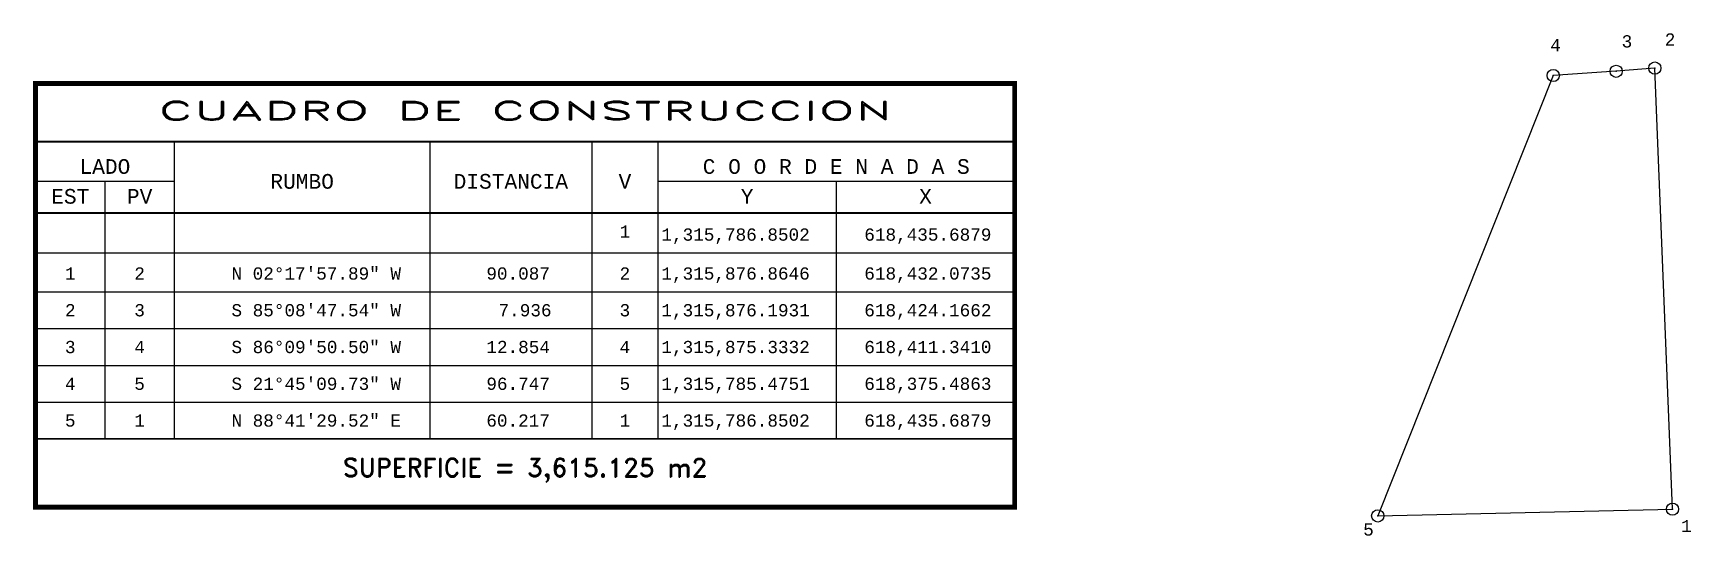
# Model space of a CAD drawing. Header units: millimetres. Extents: x -1 to 618439, y -87 to 1315884.
# Drawn here: x 618100.9 to 618439.4, y 1315781.4 to 1315884 of the extents above; entities outside this region: 1.
import ezdxf
from ezdxf.enums import TextEntityAlignment as Align

# ---------------------------------------------------------------- set-up
doc = ezdxf.new("R2010")
doc.units = ezdxf.units.MM
doc.header["$PDMODE"] = 32
doc.header["$PDSIZE"] = 2.5
for name, color, linetype in [('CVL_CUADCON', 1, 'Continuous'), ('CVL_CUADCON_LIN', 8, 'Continuous'), ('CVL_CUADCON_TIT', 1, 'Continuous'), ('CVL_CUADCON_TX', 2, 'Continuous'), ('CVL_PUNTO', 2, 'Continuous'), ('CVL_PUNTO_NUM', 2, 'Continuous')]:
    doc.layers.add(name, color=color, linetype=linetype)
doc.styles.add('HUECA1', font='hueca1.shx')
doc.styles.add('MONOTXT4', font='monotxt4.shx')

msp = doc.modelspace()

# ---------------------------------------------------------------- linework, layer by layer
at = {"color": 0}
msp.add_lwpolyline([(618435.69, 1315786.85), (618432.07, 1315876.86), (618424.17, 1315876.19), (618411.34, 1315875.33), (618375.49, 1315785.48), (618435.69, 1315786.85)], dxfattribs=at)
at = {"layer": 'CVL_CUADCON', "color": 1, "linetype": 'Continuous', "const_width": 1, "flags": 128}
for points in [[(618101.41, 1315873.69), (618301.34, 1315873.69), (618301.34, 1315787.27), (618101.41, 1315787.27)], [(0, 0), (199.93, 0), (199.93, -86.42), (0, -86.42)]]:
    msp.add_lwpolyline(points, close=True, dxfattribs=at)
at = {"layer": 'CVL_CUADCON', "color": 1, "linetype": 'Continuous', "const_width": 0.375, "flags": 128}
for points in [[(618101.41, 1315861.82), (618301.34, 1315861.82)], [(618101.41, 1315847.27), (618301.34, 1315847.27)], [(618101.41, 1315801.19), (618301.34, 1315801.19)]]:
    msp.add_lwpolyline(points, dxfattribs=at)
at = {"layer": 'CVL_CUADCON_LIN', "color": 8, "linetype": 'Continuous'}
for p, q in [((618129.73, 1315861.82), (618129.73, 1315801.19)), ((618181.91, 1315861.82), (618181.91, 1315801.19)), ((618215.02, 1315861.82), (618215.02, 1315801.19)), ((618228.48, 1315861.82), (618228.48, 1315801.19)), ((618101.41, 1315853.75), (618129.73, 1315853.75)), ((618115.56, 1315853.75), (618115.56, 1315801.19)), ((618228.48, 1315853.75), (618301.34, 1315853.75)), ((618264.91, 1315853.75), (618264.91, 1315801.19)), ((618101.41, 1315839.13), (618301.34, 1315839.13)), ((618101.41, 1315831.19), (618301.34, 1315831.19)), ((618101.41, 1315823.69), (618301.34, 1315823.69)), ((618101.41, 1315816.19), (618301.34, 1315816.19)), ((618101.41, 1315808.69), (618301.34, 1315808.69)), ((618101.41, 1315801.19), (618301.34, 1315801.19))]:
    msp.add_line(p, q, dxfattribs=at)
at = {"layer": 'CVL_PUNTO', "color": 2}
for p in [(618411.34, 1315875.33), (618424.17, 1315876.19), (618432.07, 1315876.86), (618435.69, 1315786.85), (618375.49, 1315785.48)]:
    msp.add_point(p, dxfattribs=at)

# ---------------------------------------------------------------- texts
at = {"layer": 'CVL_CUADCON_TIT', "color": 1, "style": 'HUECA1', "width": 1.758658}
msp.add_text('CUADRO DE CONSTRUCCION', height=3.75, dxfattribs=at).set_placement((618126.41, 1315866.26), (618276.34, 1315866.26), align=Align.FIT)
at = {"layer": 'CVL_CUADCON_TIT', "color": 1, "style": 'MONOTXT4'}
for s, p in [('LADO', (618115.56, 1315855.27)), ('C O O R D E N A D A S', (618264.91, 1315855.27)), ('EST', (618108.49, 1315849.18)), ('PV', (618122.66, 1315849.18)), ('Y', (618246.71, 1315849.18)), ('X', (618283.14, 1315849.18))]:
    msp.add_text(s, height=3, dxfattribs=at).set_placement(p, align=Align.CENTER)
at = {"layer": 'CVL_CUADCON_TIT', "color": 1}
for s, height, style, p in [('RUMBO', 3, 'MONOTXT4', (618155.84, 1315853.74)), ('DISTANCIA', 3, 'MONOTXT4', (618198.46, 1315853.74)), ('V', 3, 'MONOTXT4', (618221.76, 1315853.74)), ('SUPERFICIE = 3,615.125 m2', 3.75, 'HUECA1', (618201.38, 1315794.77))]:
    msp.add_text(s, height=height, dxfattribs=dict(at, style=style)).set_placement(p, align=Align.MIDDLE)
at = {"layer": 'CVL_CUADCON_TX', "color": 2, "style": 'MONOTXT4'}
for s, p in [('1', (618221.75, 1315842.26)), ('1', (618108.49, 1315833.69)), ('2', (618122.65, 1315833.69)), ('2', (618221.75, 1315833.69)), ('2', (618108.49, 1315826.19)), ('3', (618122.65, 1315826.19)), ('3', (618221.75, 1315826.19)), ('3', (618108.49, 1315818.69)), ('4', (618122.65, 1315818.69)), ('4', (618221.75, 1315818.69)), ('4', (618108.49, 1315811.19)), ('5', (618122.65, 1315811.19)), ('5', (618221.75, 1315811.19)), ('5', (618108.49, 1315803.69)), ('1', (618122.65, 1315803.69)), ('1', (618221.75, 1315803.69))]:
    msp.add_text(s, height=2.5, dxfattribs=at).set_placement(p, align=Align.CENTER)
for s, p in [('1,315,786.8502', (618229.21, 1315841.63)), ('618,435.6879', (618270.64, 1315841.63)), ('N 02%%d17\'57.89" W', (618141.41, 1315833.69)), ('90.087', (618193.46, 1315833.69)), ('1,315,876.8646', (618229.21, 1315833.69)), ('618,432.0735', (618270.64, 1315833.69)), ('S 85%%d08\'47.54" W', (618141.41, 1315826.19)), ('7.936', (618195.96, 1315826.19)), ('1,315,876.1931', (618229.21, 1315826.19)), ('618,424.1662', (618270.64, 1315826.19)), ('S 86%%d09\'50.50" W', (618141.41, 1315818.69)), ('12.854', (618193.46, 1315818.69)), ('1,315,875.3332', (618229.21, 1315818.69)), ('618,411.3410', (618270.64, 1315818.69)), ('S 21%%d45\'09.73" W', (618141.41, 1315811.19)), ('96.747', (618193.46, 1315811.19)), ('1,315,785.4751', (618229.21, 1315811.19)), ('618,375.4863', (618270.64, 1315811.19)), ('N 88%%d41\'29.52" E', (618141.41, 1315803.69)), ('60.217', (618193.46, 1315803.69)), ('1,315,786.8502', (618229.21, 1315803.69)), ('618,435.6879', (618270.64, 1315803.69))]:
    msp.add_text(s, height=2.5, dxfattribs=at).set_placement(p)
at = {"layer": 'CVL_PUNTO_NUM', "color": 2, "style": 'MONOTXT4'}
for s, p in [('4', (618410.72, 1315880.29)), ('3', (618425.3, 1315881.06)), ('2', (618434.1, 1315881.43)), ('5', (618372.52, 1315781.45)), ('1', (618437.44, 1315782.17))]:
    msp.add_text(s, height=2.5, dxfattribs=at).set_placement(p)

doc.saveas('drawing.dxf')
